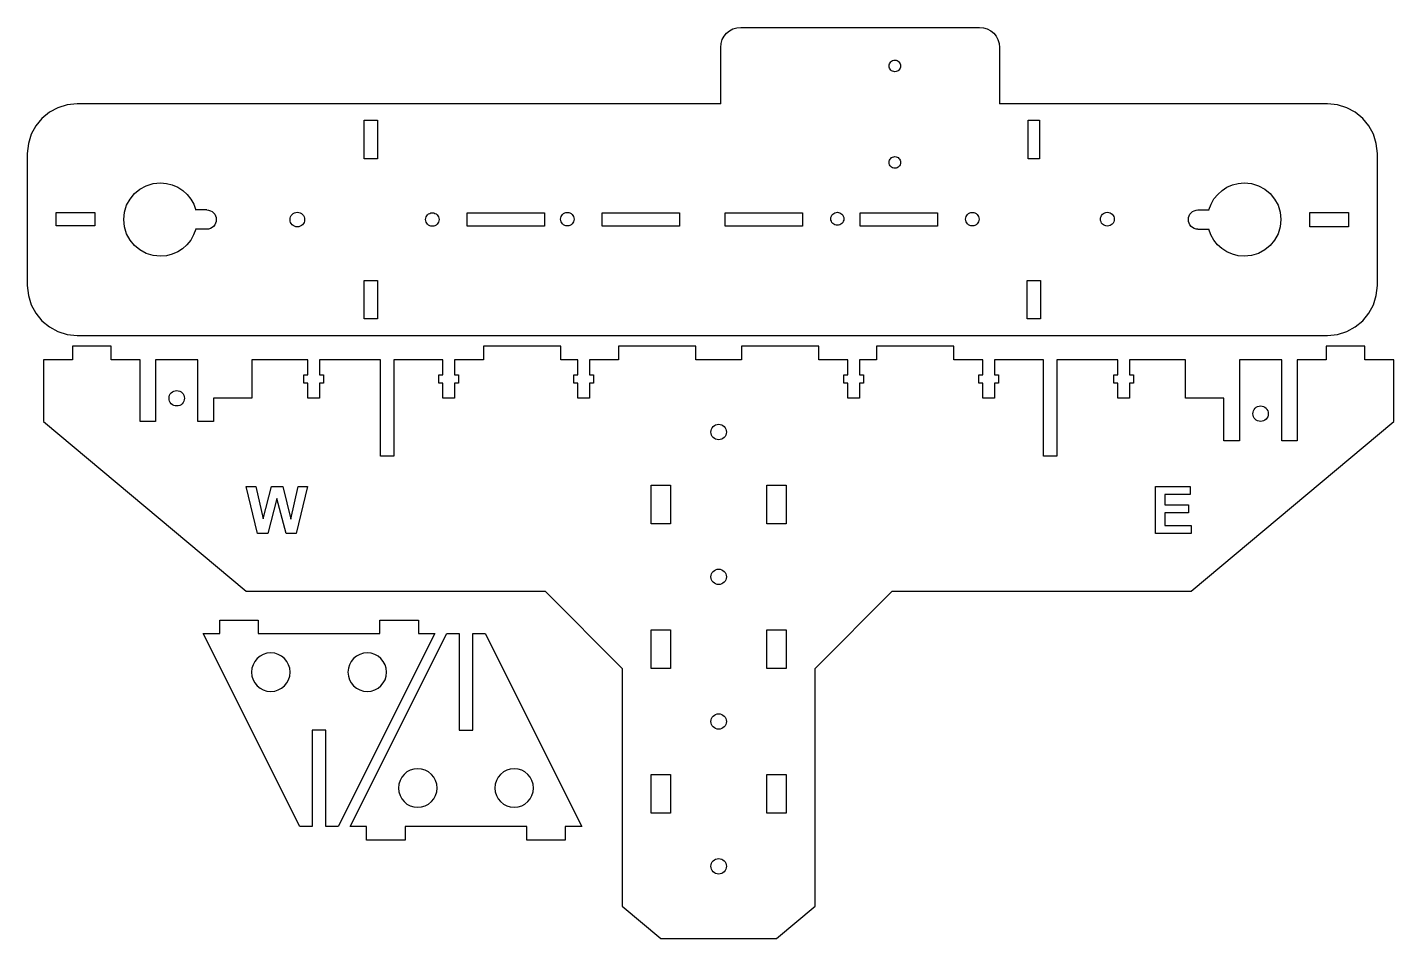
# Model space of a CAD drawing. Extents: x -468 to -114, y -173 to 63.
import ezdxf

# ---------------------------------------------------------------- set-up
doc = ezdxf.new("R2010")
doc.units = 0
doc.layers.add('LAYER_1', color=7, linetype='CONTINUOUS')

msp = doc.modelspace()

# ---------------------------------------------------------------- linework, layer by layer
at = {"layer": 'LAYER_1', "color": 242}
for points in [[(-288.3851, 43.3679), (-288.3851, 57.971), (-288.279, 59.0149), (-287.975, 59.9888), (-287.4944, 60.8714), (-286.8585, 61.6413), (-286.0886, 62.2772), (-285.2061, 62.7578), (-284.2321, 63.0618), (-283.1882, 63.1679), (-221.2814, 63.1679), (-220.2375, 63.0618), (-219.2636, 62.7578), (-218.3811, 62.2772), (-217.6112, 61.6413), (-216.9752, 60.8714), (-216.4946, 59.9889), (-216.1906, 59.0149), (-216.0845, 57.971), (-216.0845, 43.3679)], [(-288.3851, 43.3679), (-455.2242, 43.3679), (-457.8197, 43.1041), (-460.241, 42.3482), (-462.4352, 41.1531), (-464.3493, 39.5719), (-465.9302, 37.6577), (-467.1251, 35.4637), (-467.8809, 33.0427), (-468.1446, 30.4479), (-468.1446, -3.7121), (-467.8809, -6.3069), (-467.1251, -8.7279), (-465.9302, -10.9219), (-464.3493, -12.8361), (-462.4352, -14.4173), (-460.241, -15.6124), (-457.8197, -16.3683), (-455.2242, -16.6321), (-131.065, -16.6321), (-128.4695, -16.3683), (-126.0482, -15.6124), (-123.854, -14.4173), (-121.9399, -12.8361), (-120.359, -10.9219), (-119.1641, -8.7279), (-118.4083, -6.3069), (-118.1446, -3.7121), (-118.1446, 30.4479), (-118.4083, 33.0427), (-119.1641, 35.4636), (-120.359, 37.6577), (-121.9399, 39.5719), (-123.854, 41.153), (-126.0482, 42.3481), (-128.4695, 43.1041), (-131.065, 43.3679), (-216.0845, 43.3679)], [(-424.4817, 10.8596), (-425.0243, 9.3738), (-425.7882, 8.0253), (-426.7489, 6.833), (-427.8817, 5.8155), (-429.1622, 4.9915), (-430.5659, 4.3797), (-432.0682, 3.999), (-433.6446, 3.8679), (-435.5592, 4.0609), (-437.3424, 4.6145), (-438.9561, 5.4904), (-440.3621, 6.6504), (-441.5221, 8.0564), (-442.398, 9.6701), (-442.9516, 11.4533), (-443.1446, 13.3679), (-442.9516, 15.2825), (-442.398, 17.0657), (-441.5221, 18.6794), (-440.3621, 20.0854), (-438.9561, 21.2454), (-437.3424, 22.1213), (-435.5592, 22.6749), (-433.6446, 22.8679), (-432.062, 22.7358), (-430.5544, 22.3521), (-429.1465, 21.7359), (-427.863, 20.906), (-426.7289, 19.8816), (-425.7687, 18.6816), (-425.0073, 17.325), (-424.4694, 15.8307)], [(-161.8075, 15.8762), (-161.2649, 17.362), (-160.501, 18.7105), (-159.5403, 19.9028), (-158.4075, 20.9204), (-157.127, 21.7443), (-155.7233, 22.3561), (-154.221, 22.7368), (-152.6446, 22.8679), (-150.73, 22.6749), (-148.9468, 22.1213), (-147.3331, 21.2454), (-145.9271, 20.0854), (-144.7671, 18.6794), (-143.8912, 17.0657), (-143.3376, 15.2825), (-143.1446, 13.3679), (-143.3376, 11.4533), (-143.8912, 9.6701), (-144.7671, 8.0564), (-145.9271, 6.6504), (-147.3331, 5.4904), (-148.9468, 4.6145), (-150.73, 4.0609), (-152.6446, 3.8679), (-154.2272, 4), (-155.7348, 4.3837), (-157.1427, 4.9999), (-158.4262, 5.8298), (-159.5603, 6.8542), (-160.5205, 8.0542), (-161.2819, 9.4108), (-161.8198, 10.9051)], [(-421.6446, 15.8679), (-424.4693, 15.8679)], [(-421.6446, 15.8679), (-421.1408, 15.8171), (-420.6715, 15.6714), (-420.2468, 15.4409), (-419.8768, 15.1357), (-419.5716, 14.7657), (-419.3411, 14.341), (-419.1954, 13.8717), (-419.1446, 13.3679), (-419.1954, 12.8641), (-419.3411, 12.3948), (-419.5716, 11.9701), (-419.8768, 11.6001), (-420.2468, 11.2949), (-420.6715, 11.0644), (-421.1408, 10.9187), (-421.6446, 10.8679)], [(-164.6446, 10.8679), (-165.1484, 10.9187), (-165.6177, 11.0644), (-166.0424, 11.2949), (-166.4124, 11.6001), (-166.7176, 11.9701), (-166.9481, 12.3948), (-167.0938, 12.8641), (-167.1446, 13.3679), (-167.0938, 13.8717), (-166.9481, 14.341), (-166.7176, 14.7657), (-166.4124, 15.1357), (-166.0424, 15.4409), (-165.6177, 15.6714), (-165.1484, 15.8171), (-164.6446, 15.8679)], [(-164.6446, 15.8679), (-161.7424, 15.8679)], [(-421.6446, 10.8679), (-424.5468, 10.8679)], [(-164.6446, 10.8679), (-161.8199, 10.8679)], [(-288.9113, -22.9321), (-294.8608, -22.9321), (-294.8608, -19.4321), (-314.8608, -19.4321), (-314.8608, -22.9321), (-322.4113, -22.9321), (-322.4113, -26.8866), (-321.3613, -26.8866), (-321.3613, -28.9866), (-322.4113, -28.9866), (-322.4113, -32.9321), (-325.4113, -32.9321), (-325.4113, -28.9866), (-326.4613, -28.9866), (-326.4613, -26.8866), (-325.4113, -26.8866), (-325.4113, -22.9321), (-329.8608, -22.9321), (-329.8608, -19.4321), (-349.8608, -19.4321), (-349.8608, -22.9321), (-357.4113, -22.9321), (-357.4113, -26.8866), (-356.3613, -26.8866), (-356.3613, -28.9866), (-357.4113, -28.9866), (-357.4113, -32.9321), (-360.4113, -32.9321), (-360.4113, -28.9866), (-361.4613, -28.9866), (-361.4613, -26.8866), (-360.4113, -26.8866), (-360.4113, -22.9321), (-373.111, -22.9321), (-373.111, -47.9321), (-376.611, -47.9321), (-376.611, -22.9321), (-392.4113, -22.9321), (-392.4113, -26.8866), (-391.3613, -26.8866), (-391.3613, -28.9866), (-392.4113, -28.9866), (-392.4113, -32.9321), (-395.4113, -32.9321), (-395.4113, -28.9866), (-396.4613, -28.9866), (-396.4613, -26.8866), (-395.4113, -26.8866), (-395.4113, -22.9321), (-409.9113, -22.9321), (-409.9113, -32.9321), (-419.9113, -32.9321), (-419.9113, -38.9321), (-423.9113, -38.9321), (-423.9113, -22.9321), (-434.9113, -22.9321), (-434.9113, -38.9321), (-438.9113, -38.9321), (-438.9113, -22.9321), (-446.4113, -22.9321), (-446.4113, -19.4321), (-456.4113, -19.4321), (-456.4113, -22.9321), (-463.9113, -22.9321), (-463.9113, -38.9321), (-411.374, -82.9321), (-333.9114, -82.9321), (-313.9114, -102.9321), (-313.9114, -164.557), (-303.9114, -172.9321), (-273.9114, -172.9321), (-263.9114, -164.5571), (-263.9114, -102.9321), (-243.9114, -82.9321), (-166.4487, -82.9321), (-113.9113, -38.9321), (-113.9113, -22.9321)], [(-113.9113, -22.9321), (-121.4113, -22.9321), (-121.4113, -19.4321), (-131.4113, -19.4321), (-131.4113, -22.9321), (-138.9113, -22.9321), (-138.9113, -43.9321), (-142.9113, -43.9321), (-142.9113, -22.9321), (-153.9113, -22.9321), (-153.9113, -43.9321), (-157.9113, -43.9321), (-157.9113, -32.9321), (-167.9113, -32.9321), (-167.9113, -22.9321), (-182.4113, -22.9321), (-182.4113, -26.8866), (-181.3613, -26.8866), (-181.3613, -28.9866), (-182.4113, -28.9866), (-182.4113, -32.9321), (-185.4113, -32.9321), (-185.4113, -28.9866), (-186.4613, -28.9866), (-186.4613, -26.8866), (-185.4113, -26.8866), (-185.4113, -22.9321), (-201.212, -22.9321), (-201.212, -47.9321), (-204.712, -47.9321), (-204.712, -22.9321), (-212.9618, -22.9321), (-217.4113, -22.9321), (-217.4113, -26.8866), (-216.3613, -26.8866), (-216.3613, -28.9866), (-217.4113, -28.9866), (-217.4113, -32.9321), (-220.4113, -32.9321), (-220.4113, -28.9866), (-221.4613, -28.9866), (-221.4613, -26.8866), (-220.4113, -26.8866), (-220.4113, -22.9321), (-227.9618, -22.9321), (-227.9618, -19.4321), (-247.9618, -19.4321), (-247.9618, -22.9321), (-252.4113, -22.9321), (-252.4113, -26.8866), (-251.3613, -26.8866), (-251.3613, -28.9866), (-252.4113, -28.9866), (-252.4113, -32.9321), (-255.4113, -32.9321), (-255.4113, -28.9866), (-256.4613, -28.9866), (-256.4613, -26.8866), (-255.4113, -26.8866), (-255.4113, -22.9321), (-262.9618, -22.9321), (-262.9618, -19.4321), (-282.9618, -19.4321), (-282.9618, -22.9321), (-288.9113, -22.9321)]]:
    msp.add_lwpolyline(points, dxfattribs=at)
for points in [[(-243.2348, 51.6679), (-243.5371, 51.6984), (-243.8187, 51.7858), (-244.0735, 51.9241), (-244.2955, 52.1072), (-244.4786, 52.3292), (-244.6169, 52.584), (-244.7043, 52.8656), (-244.7348, 53.1679), (-244.7043, 53.4702), (-244.6169, 53.7518), (-244.4786, 54.0066), (-244.2955, 54.2286), (-244.0735, 54.4117), (-243.8187, 54.55), (-243.5371, 54.6374), (-243.2348, 54.6679), (-242.9325, 54.6374), (-242.6509, 54.55), (-242.3961, 54.4117), (-242.1742, 54.2286), (-241.991, 54.0066), (-241.8527, 53.7518), (-241.7653, 53.4702), (-241.7348, 53.1679), (-241.7653, 52.8656), (-241.8527, 52.584), (-241.991, 52.3292), (-242.1742, 52.1072), (-242.3961, 51.9241), (-242.6509, 51.7858), (-242.9325, 51.6984), (-243.2348, 51.6679)], [(-377.3439, 39.1181), (-377.3439, 29.1181), (-380.8439, 29.1181), (-380.8439, 39.1181), (-377.3439, 39.1181)], [(-205.6949, 39.1181), (-205.6949, 29.1181), (-208.6949, 29.1181), (-208.6949, 39.1181), (-205.6949, 39.1181)], [(-243.2348, 26.6679), (-243.5371, 26.6984), (-243.8187, 26.7858), (-244.0735, 26.9241), (-244.2955, 27.1072), (-244.4786, 27.3292), (-244.6169, 27.584), (-244.7043, 27.8656), (-244.7348, 28.1679), (-244.7043, 28.4702), (-244.6169, 28.7518), (-244.4786, 29.0066), (-244.2955, 29.2286), (-244.0735, 29.4117), (-243.8187, 29.55), (-243.5371, 29.6374), (-243.2348, 29.6679), (-242.9325, 29.6374), (-242.6509, 29.55), (-242.3961, 29.4117), (-242.1742, 29.2286), (-241.991, 29.0066), (-241.8527, 28.7518), (-241.7653, 28.4702), (-241.7348, 28.1679), (-241.7653, 27.8656), (-241.8527, 27.584), (-241.991, 27.3292), (-242.1742, 27.1072), (-242.3961, 26.9241), (-242.6509, 26.7858), (-242.9325, 26.6984), (-243.2348, 26.6679)], [(-450.6446, 11.7279), (-460.6446, 11.7279), (-460.6446, 15.2279), (-450.6446, 15.2279), (-450.6446, 11.7279)], [(-398.1446, 11.4748), (-398.5261, 11.5133), (-398.8815, 11.6236), (-399.203, 11.7981), (-399.4832, 12.0293), (-399.7144, 12.3094), (-399.8889, 12.631), (-399.9992, 12.9864), (-400.0377, 13.3679), (-399.9992, 13.7494), (-399.8889, 14.1048), (-399.7144, 14.4264), (-399.4832, 14.7066), (-399.203, 14.9377), (-398.8815, 15.1122), (-398.5261, 15.2225), (-398.1446, 15.261), (-397.7631, 15.2225), (-397.4077, 15.1122), (-397.0862, 14.9377), (-396.806, 14.7066), (-396.5748, 14.4264), (-396.4003, 14.1048), (-396.29, 13.7494), (-396.2515, 13.3679), (-396.29, 12.9864), (-396.4003, 12.631), (-396.5748, 12.3094), (-396.806, 12.0293), (-397.0862, 11.7981), (-397.4077, 11.6236), (-397.7631, 11.5133), (-398.1446, 11.4748)], [(-363.1446, 11.6242), (-363.496, 11.6596), (-363.8233, 11.7612), (-364.1195, 11.922), (-364.3776, 12.1349), (-364.5905, 12.3929), (-364.7513, 12.6891), (-364.8529, 13.0165), (-364.8883, 13.3679), (-364.8529, 13.7193), (-364.7513, 14.0467), (-364.5905, 14.3429), (-364.3776, 14.6009), (-364.1195, 14.8138), (-363.8233, 14.9746), (-363.496, 15.0762), (-363.1446, 15.1116), (-362.7932, 15.0762), (-362.4659, 14.9746), (-362.1697, 14.8138), (-361.9116, 14.6009), (-361.6987, 14.3429), (-361.5379, 14.0467), (-361.4363, 13.7193), (-361.4009, 13.3679), (-361.4363, 13.0165), (-361.5379, 12.6891), (-361.6987, 12.3929), (-361.9116, 12.1349), (-362.1697, 11.922), (-362.4659, 11.7612), (-362.7932, 11.6596), (-363.1446, 11.6242)], [(-334.0941, 11.6179), (-354.0941, 11.6179), (-354.0941, 15.1179), (-334.0941, 15.1179), (-334.0941, 11.6179)], [(-328.1446, 11.7167), (-328.4975, 11.7523), (-328.8262, 11.8543), (-329.1237, 12.0158), (-329.3829, 12.2296), (-329.5967, 12.4888), (-329.7582, 12.7862), (-329.8602, 13.115), (-329.8958, 13.4679), (-329.8602, 13.8208), (-329.7582, 14.1496), (-329.5967, 14.447), (-329.3829, 14.7062), (-329.1237, 14.92), (-328.8262, 15.0815), (-328.4975, 15.1835), (-328.1446, 15.2191), (-327.7917, 15.1835), (-327.463, 15.0815), (-327.1655, 14.92), (-326.9063, 14.7062), (-326.6925, 14.447), (-326.531, 14.1496), (-326.429, 13.8208), (-326.3934, 13.4679), (-326.429, 13.115), (-326.531, 12.7862), (-326.6925, 12.4888), (-326.9063, 12.2296), (-327.1655, 12.0158), (-327.463, 11.8543), (-327.7917, 11.7523), (-328.1446, 11.7167)], [(-299.0941, 11.6179), (-319.0941, 11.6179), (-319.0941, 15.118), (-299.0941, 15.118), (-299.0941, 11.6179)], [(-267.1951, 11.6179), (-287.1951, 11.6179), (-287.1951, 15.1179), (-267.1951, 15.1179), (-267.1951, 11.6179)], [(-258.1446, 11.8874), (-258.4833, 11.9215), (-258.7987, 12.0195), (-259.0842, 12.1744), (-259.3329, 12.3796), (-259.5381, 12.6283), (-259.693, 12.9137), (-259.791, 13.2292), (-259.8251, 13.5679), (-259.791, 13.9066), (-259.693, 14.2221), (-259.5381, 14.5075), (-259.3329, 14.7562), (-259.0842, 14.9614), (-258.7987, 15.1164), (-258.4833, 15.2143), (-258.1446, 15.2484), (-257.8059, 15.2143), (-257.4905, 15.1164), (-257.205, 14.9614), (-256.9563, 14.7562), (-256.7511, 14.5075), (-256.5962, 14.2221), (-256.4982, 13.9066), (-256.4641, 13.5679), (-256.4982, 13.2292), (-256.5962, 12.9137), (-256.7511, 12.6283), (-256.9563, 12.3796), (-257.205, 12.1744), (-257.4905, 12.0195), (-257.8059, 11.9215), (-258.1446, 11.8874)], [(-232.1951, 11.6179), (-252.1951, 11.6179), (-252.1951, 15.1179), (-232.1951, 15.1179), (-232.1951, 11.6179)], [(-223.1446, 11.7079), (-223.4993, 11.7437), (-223.8297, 11.8462), (-224.1286, 12.0085), (-224.3891, 12.2234), (-224.604, 12.4838), (-224.7663, 12.7828), (-224.8688, 13.1132), (-224.9046, 13.4679), (-224.8688, 13.8226), (-224.7663, 14.153), (-224.604, 14.452), (-224.3891, 14.7124), (-224.1286, 14.9273), (-223.8297, 15.0896), (-223.4993, 15.1921), (-223.1446, 15.2279), (-222.7899, 15.1921), (-222.4595, 15.0896), (-222.1606, 14.9273), (-221.9001, 14.7124), (-221.6852, 14.452), (-221.5229, 14.153), (-221.4204, 13.8226), (-221.3846, 13.4679), (-221.4204, 13.1132), (-221.5229, 12.7828), (-221.6852, 12.4838), (-221.9001, 12.2234), (-222.1606, 12.0085), (-222.4595, 11.8462), (-222.7899, 11.7437), (-223.1446, 11.7079)], [(-188.1446, 11.6868), (-188.5035, 11.723), (-188.8379, 11.8268), (-189.1404, 11.991), (-189.404, 12.2084), (-189.6215, 12.472), (-189.7857, 12.7746), (-189.8895, 13.1089), (-189.9257, 13.4679), (-189.8895, 13.8269), (-189.7857, 14.1612), (-189.6215, 14.4638), (-189.404, 14.7274), (-189.1404, 14.9448), (-188.8379, 15.1091), (-188.5035, 15.2128), (-188.1446, 15.249), (-187.7857, 15.2128), (-187.4513, 15.1091), (-187.1488, 14.9448), (-186.8852, 14.7274), (-186.6677, 14.4638), (-186.5035, 14.1612), (-186.3997, 13.8269), (-186.3635, 13.4679), (-186.3997, 13.1089), (-186.5035, 12.7746), (-186.6677, 12.472), (-186.8852, 12.2084), (-187.1488, 11.991), (-187.4513, 11.8268), (-187.7857, 11.723), (-188.1446, 11.6868)], [(-125.6446, 11.5079), (-135.6446, 11.5079), (-135.6446, 15.2279), (-125.6446, 15.2279), (-125.6446, 11.5079)], [(-377.3439, -2.3819), (-377.3439, -12.3819), (-380.8439, -12.3819), (-380.8439, -2.3819), (-377.3439, -2.3819)], [(-205.4449, -2.3819), (-205.4449, -12.3819), (-208.9449, -12.3819), (-208.9449, -2.3819), (-205.4449, -2.3819)], [(-429.4113, -30.9321), (-429.0083, -30.9727), (-428.6328, -31.0893), (-428.2931, -31.2737), (-427.9971, -31.5179), (-427.7529, -31.8139), (-427.5685, -32.1536), (-427.4519, -32.529), (-427.4113, -32.9321), (-427.4519, -33.3352), (-427.5685, -33.7106), (-427.7529, -34.0503), (-427.9971, -34.3463), (-428.2931, -34.5905), (-428.6328, -34.7749), (-429.0083, -34.8915), (-429.4113, -34.9321), (-429.8143, -34.8915), (-430.1898, -34.7749), (-430.5295, -34.5905), (-430.8255, -34.3463), (-431.0697, -34.0503), (-431.2541, -33.7106), (-431.3707, -33.3352), (-431.4113, -32.9321), (-431.3707, -32.529), (-431.2541, -32.1536), (-431.0697, -31.8139), (-430.8255, -31.5179), (-430.5295, -31.2737), (-430.1898, -31.0893), (-429.8143, -30.9727), (-429.4113, -30.9321)], [(-148.4113, -34.9321), (-148.0083, -34.9727), (-147.6328, -35.0893), (-147.2931, -35.2737), (-146.9971, -35.5179), (-146.7529, -35.8139), (-146.5685, -36.1536), (-146.4519, -36.529), (-146.4113, -36.9321), (-146.4519, -37.3352), (-146.5685, -37.7106), (-146.7529, -38.0503), (-146.9971, -38.3463), (-147.2931, -38.5905), (-147.6328, -38.7749), (-148.0083, -38.8915), (-148.4113, -38.9321), (-148.8143, -38.8915), (-149.1898, -38.7749), (-149.5295, -38.5905), (-149.8255, -38.3463), (-150.0697, -38.0503), (-150.2541, -37.7106), (-150.3707, -37.3352), (-150.4113, -36.9321), (-150.3707, -36.529), (-150.2541, -36.1536), (-150.0697, -35.8139), (-149.8255, -35.5179), (-149.5295, -35.2737), (-149.1898, -35.0893), (-148.8143, -34.9727), (-148.4113, -34.9321)], [(-288.9114, -39.6821), (-288.5083, -39.7227), (-288.1329, -39.8393), (-287.7932, -40.0237), (-287.4972, -40.2679), (-287.253, -40.5639), (-287.0686, -40.9036), (-286.952, -41.279), (-286.9114, -41.6821), (-286.952, -42.0852), (-287.0686, -42.4606), (-287.253, -42.8003), (-287.4972, -43.0963), (-287.7932, -43.3405), (-288.1329, -43.5249), (-288.5083, -43.6415), (-288.9114, -43.6821), (-289.3145, -43.6415), (-289.6899, -43.5249), (-290.0296, -43.3405), (-290.3256, -43.0963), (-290.5698, -42.8003), (-290.7542, -42.4606), (-290.8708, -42.0852), (-290.9114, -41.6821), (-290.8708, -41.279), (-290.7542, -40.9036), (-290.5698, -40.5639), (-290.3256, -40.2679), (-290.0296, -40.0237), (-289.6899, -39.8393), (-289.3145, -39.7227), (-288.9114, -39.6821)], [(-408.4813, -67.9321), (-411.374, -55.8107), (-408.8707, -55.8107), (-407.0419, -64.1362), (-404.8265, -55.8107), (-401.9168, -55.8107), (-399.7917, -64.2773), (-397.9318, -55.8107), (-395.468, -55.8107), (-398.4116, -67.9321), (-401.008, -67.9321), (-403.421, -58.87), (-405.8284, -67.9321), (-408.4813, -67.9321)], [(-306.4114, -55.4321), (-301.4114, -55.4321), (-301.4114, -65.4321), (-306.4114, -65.4321), (-306.4114, -55.4321)], [(-276.4114, -55.4321), (-271.4114, -55.4321), (-271.4114, -65.4321), (-276.4114, -65.4321), (-276.4114, -55.4321)], [(-175.6661, -67.9321), (-175.6661, -55.8107), (-166.6802, -55.8107), (-166.6802, -57.8624), (-173.2192, -57.8624), (-173.2192, -60.5492), (-167.1345, -60.5492), (-167.1345, -62.5896), (-173.2192, -62.5896), (-173.2192, -65.8888), (-166.4487, -65.8888), (-166.4487, -67.9321), (-175.6661, -67.9321)], [(-288.9114, -77.1821), (-288.5083, -77.2227), (-288.1329, -77.3393), (-287.7932, -77.5237), (-287.4972, -77.7679), (-287.253, -78.0639), (-287.0686, -78.4036), (-286.952, -78.779), (-286.9114, -79.1821), (-286.952, -79.5852), (-287.0686, -79.9606), (-287.253, -80.3003), (-287.4972, -80.5963), (-287.7932, -80.8405), (-288.1329, -81.0249), (-288.5083, -81.1415), (-288.9114, -81.1821), (-289.3145, -81.1415), (-289.6899, -81.0249), (-290.0296, -80.8405), (-290.3256, -80.5963), (-290.5698, -80.3003), (-290.7542, -79.9606), (-290.8708, -79.5852), (-290.9114, -79.1821), (-290.8708, -78.779), (-290.7542, -78.4036), (-290.5698, -78.0639), (-290.3256, -77.7679), (-290.0296, -77.5237), (-289.6899, -77.3393), (-289.3145, -77.2227), (-288.9114, -77.1821)], [(-366.7689, -93.9012), (-362.5189, -93.9012), (-387.5189, -143.9012), (-390.7689, -143.9011), (-390.7689, -118.9012), (-394.2689, -118.9012), (-394.2689, -143.9011), (-397.5189, -143.9012), (-422.5189, -93.9012), (-418.2689, -93.9012), (-418.2689, -90.4012), (-408.2689, -90.4012), (-408.2689, -93.9012), (-376.7689, -93.9012), (-376.7689, -90.4012), (-366.7689, -90.4012), (-366.7689, -93.9012)], [(-380.1689, -143.9012), (-384.4189, -143.9012), (-359.4189, -93.9012), (-356.1689, -93.9013), (-356.1689, -118.9012), (-352.6689, -118.9012), (-352.6689, -93.9013), (-349.4189, -93.9012), (-324.4189, -143.9012), (-328.6689, -143.9012), (-328.6689, -147.4012), (-338.6689, -147.4012), (-338.6689, -143.9012), (-370.1689, -143.9012), (-370.1689, -147.4012), (-380.1689, -147.4012), (-380.1689, -143.9012)], [(-306.4114, -92.9321), (-301.4114, -92.9321), (-301.4114, -102.9321), (-306.4114, -102.9321), (-306.4114, -92.9321)], [(-276.4114, -92.9321), (-271.4114, -92.9321), (-271.4114, -102.9321), (-276.4114, -102.9321), (-276.4114, -92.9321)], [(-405.0189, -98.9012), (-406.0266, -99.0028), (-406.9651, -99.2941), (-407.8144, -99.7551), (-408.5544, -100.3657), (-409.165, -101.1057), (-409.626, -101.955), (-409.9173, -102.8935), (-410.0189, -103.9012), (-409.9173, -104.9089), (-409.626, -105.8474), (-409.165, -106.6967), (-408.5544, -107.4367), (-407.8144, -108.0473), (-406.9651, -108.5083), (-406.0266, -108.7996), (-405.0189, -108.9012), (-404.0112, -108.7996), (-403.0727, -108.5083), (-402.2234, -108.0473), (-401.4834, -107.4367), (-400.8728, -106.6967), (-400.4118, -105.8474), (-400.1205, -104.9089), (-400.0189, -103.9012), (-400.1205, -102.8935), (-400.4118, -101.955), (-400.8728, -101.1057), (-401.4834, -100.3657), (-402.2234, -99.7551), (-403.0727, -99.2941), (-404.0112, -99.0028), (-405.0189, -98.9012)], [(-380.0189, -98.9012), (-381.0266, -99.0028), (-381.9651, -99.2941), (-382.8144, -99.7551), (-383.5544, -100.3657), (-384.165, -101.1057), (-384.626, -101.955), (-384.9173, -102.8935), (-385.0189, -103.9012), (-384.9173, -104.9089), (-384.626, -105.8474), (-384.165, -106.6967), (-383.5544, -107.4367), (-382.8144, -108.0473), (-381.9651, -108.5083), (-381.0266, -108.7996), (-380.0189, -108.9012), (-379.0112, -108.7996), (-378.0727, -108.5083), (-377.2234, -108.0473), (-376.4834, -107.4367), (-375.8728, -106.6967), (-375.4118, -105.8474), (-375.1205, -104.9089), (-375.0189, -103.9012), (-375.1205, -102.8935), (-375.4118, -101.955), (-375.8728, -101.1057), (-376.4834, -100.3657), (-377.2234, -99.7551), (-378.0727, -99.2941), (-379.0112, -99.0028), (-380.0189, -98.9012)], [(-288.9114, -114.6821), (-288.5083, -114.7227), (-288.1329, -114.8393), (-287.7932, -115.0237), (-287.4972, -115.2679), (-287.253, -115.5639), (-287.0686, -115.9036), (-286.952, -116.279), (-286.9114, -116.6821), (-286.952, -117.0852), (-287.0686, -117.4606), (-287.253, -117.8003), (-287.4972, -118.0963), (-287.7932, -118.3405), (-288.1329, -118.5249), (-288.5083, -118.6415), (-288.9114, -118.6821), (-289.3145, -118.6415), (-289.6899, -118.5249), (-290.0296, -118.3405), (-290.3256, -118.0963), (-290.5698, -117.8003), (-290.7542, -117.4606), (-290.8708, -117.0852), (-290.9114, -116.6821), (-290.8708, -116.279), (-290.7542, -115.9036), (-290.5698, -115.5639), (-290.3256, -115.2679), (-290.0296, -115.0237), (-289.6899, -114.8393), (-289.3145, -114.7227), (-288.9114, -114.6821)], [(-366.9189, -138.9012), (-365.9112, -138.7996), (-364.9727, -138.5083), (-364.1234, -138.0473), (-363.3834, -137.4367), (-362.7728, -136.6967), (-362.3118, -135.8474), (-362.0205, -134.9089), (-361.9189, -133.9012), (-362.0205, -132.8935), (-362.3118, -131.955), (-362.7728, -131.1057), (-363.3834, -130.3657), (-364.1234, -129.7551), (-364.9727, -129.2941), (-365.9112, -129.0028), (-366.9189, -128.9012), (-367.9266, -129.0028), (-368.8651, -129.2941), (-369.7144, -129.7551), (-370.4544, -130.3657), (-371.065, -131.1057), (-371.526, -131.955), (-371.8173, -132.8935), (-371.9189, -133.9012), (-371.8173, -134.9089), (-371.526, -135.8474), (-371.065, -136.6967), (-370.4544, -137.4367), (-369.7144, -138.0473), (-368.8651, -138.5083), (-367.9266, -138.7996), (-366.9189, -138.9012)], [(-341.9189, -138.9012), (-340.9112, -138.7996), (-339.9727, -138.5083), (-339.1234, -138.0473), (-338.3834, -137.4367), (-337.7728, -136.6967), (-337.3118, -135.8474), (-337.0205, -134.9089), (-336.9189, -133.9012), (-337.0205, -132.8935), (-337.3118, -131.955), (-337.7728, -131.1057), (-338.3834, -130.3657), (-339.1234, -129.7551), (-339.9727, -129.2941), (-340.9112, -129.0028), (-341.9189, -128.9012), (-342.9266, -129.0028), (-343.8651, -129.2941), (-344.7144, -129.7551), (-345.4544, -130.3657), (-346.065, -131.1057), (-346.526, -131.955), (-346.8173, -132.8935), (-346.9189, -133.9012), (-346.8173, -134.9089), (-346.526, -135.8474), (-346.065, -136.6967), (-345.4544, -137.4367), (-344.7144, -138.0473), (-343.8651, -138.5083), (-342.9266, -138.7996), (-341.9189, -138.9012)], [(-306.4114, -130.4321), (-301.4114, -130.4321), (-301.4114, -140.4321), (-306.4114, -140.4321), (-306.4114, -130.4321)], [(-276.4114, -130.4321), (-271.4114, -130.4321), (-271.4114, -140.4321), (-276.4114, -140.4321), (-276.4114, -130.4321)], [(-288.9114, -152.1821), (-288.5083, -152.2227), (-288.1329, -152.3393), (-287.7932, -152.5237), (-287.4972, -152.7679), (-287.253, -153.0639), (-287.0686, -153.4036), (-286.952, -153.779), (-286.9114, -154.1821), (-286.952, -154.5852), (-287.0686, -154.9606), (-287.253, -155.3003), (-287.4972, -155.5963), (-287.7932, -155.8405), (-288.1329, -156.0249), (-288.5083, -156.1415), (-288.9114, -156.1821), (-289.3145, -156.1415), (-289.6899, -156.0249), (-290.0296, -155.8405), (-290.3256, -155.5963), (-290.5698, -155.3003), (-290.7542, -154.9606), (-290.8708, -154.5852), (-290.9114, -154.1821), (-290.8708, -153.779), (-290.7542, -153.4036), (-290.5698, -153.0639), (-290.3256, -152.7679), (-290.0296, -152.5237), (-289.6899, -152.3393), (-289.3145, -152.2227), (-288.9114, -152.1821)]]:
    msp.add_lwpolyline(points, close=True, dxfattribs=at)

doc.saveas('drawing.dxf')
